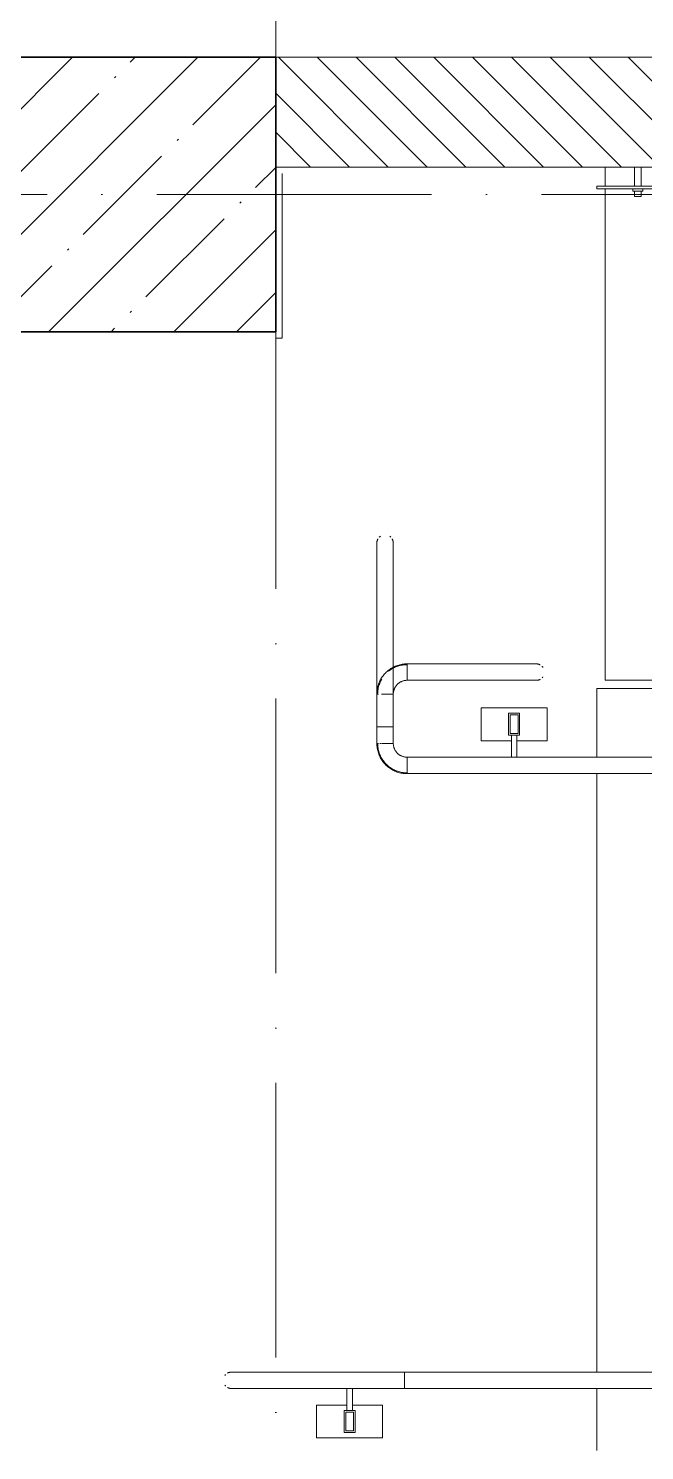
# Model space of a CAD drawing. Header units: millimetres. Extents: x -213536 to 1564669, y -45299 to 942238.
# Drawn here: x -194267 to -193146, y 121695 to 124285 of the extents above; entities that cross this region are included whole.
import ezdxf

# ---------------------------------------------------------------- set-up
doc = ezdxf.new("R2010")
doc.units = ezdxf.units.MM
doc.linetypes.add('50_200_ШТРИХ_1Т_ш5_п1_п1_', pattern=[700, 500, -100, 0, -100])
for name, color, linetype, lineweight in [('0-1', 7, 'Continuous', 5), ('0-2', 7, 'Continuous', 9), ('Контуры', 7, 'Continuous', 9), ('Линии подступенков', 7, 'Continuous', 9), ('Несущие колонны', 7, 'Continuous', 9), ('Несущие колонны-1', 7, 'Continuous', 35), ('Ограждение', 7, 'Continuous', 9), ('Оси-2', 7, '50_200_ШТРИХ_1Т_ш5_п1_п1_', 9), ('Стены', 7, 'Continuous', 9), ('Стены-1', 7, 'Continuous', 13), ('Штриховка разреза-1', 7, 'Continuous', 9)]:
    doc.layers.add(name, color=color, linetype=linetype, lineweight=lineweight)
doc.layers.get('0-2').off()

# ---------------------------------------------------------------- blocks, each defined once
blk = doc.blocks.new('BSC_Колонна _Прямоугольная - 500х700-V145-АИ2_02_План отделки стен 2-го этажа _Часть 2_')
at = {"layer": 'Несущие колонны'}
h = blk.add_hatch(dxfattribs=at)
h.set_pattern_fill('FP_145', color=256, style=0, pattern_type=2)
h.set_pattern_definition([(315, (-16000, 16450), (114.0493, 114.0493), []), (315, (-16000, 16335.95), (114.0493, 114.0493), [201.612, -40.322, 3.353, -36.97])])
h.paths.add_polyline_path([(-250, 350), (-250, -350), (250, -350), (250, 350), (201.6, 350)], flags=0)
at = {"layer": 'Несущие колонны-1'}
for p, q in [((250, 350), (-250, 350)), ((-250, 350), (-250, -350)), ((250, -350), (250, 350)), ((-250, -350), (250, -350))]:
    blk.add_line(p, q, dxfattribs=at)
blk = doc.blocks.new('О_Полоса_Трапеция прямоугольная_Прокат_ГОСТ 1032 - Крепежная пластина-34861005-АИ2_02_План отделки стен 2-го этажа _Часть 2_')
at = {"layer": 'Ограждение'}
for p, q in [((0, 30), (0, -30)), ((0, 30), (120, 30)), ((120, -30), (120, 30)), ((0, -30), (55.2, -30)), ((64.7, -30), (120, -30))]:
    blk.add_line(p, q, dxfattribs=at)
blk = doc.blocks.new('О_Балясина_Труба_ГОСТ 86452 - О_Балясина_Трубa_ГОСТ 8645-68-35174070-АИ2_02_План отделки стен 2-го этажа _Часть 2_')
at = {"layer": 'Ограждение'}
for p, q in [((40, 10), (0, 10)), ((0, 10), (0, -10)), ((3, 7), (37, 7)), ((3, -7), (3, 7)), ((37, 7), (37, -7)), ((40, -10), (40, 10)), ((0, -10), (40, -10)), ((37, -7), (3, -7))]:
    blk.add_line(p, q, dxfattribs=at)
blk = doc.blocks.new('О_Кронштейн_Форма Г_Круг_ГОСТ 25903 - О_Кронштейн_Форма Г_Круг_ГОСТ 2590-2006 2-35155320-АИ2_02_План отделки стен 2-го этажа _Часть 2_')
at = {"layer": 'Ограждение'}
for p, q in [((17829.1, 15015), (17829.1, 14985)), ((17839.1, 14985), (17839.1, 15015))]:
    blk.add_line(p, q, dxfattribs=at)
at = {"layer": 'Ограждение', "flags": 128}
for points in [[(17829.1, 14975), (17829.1, 14975.9), (17829.1, 14976.9), (17829.1, 14977.8), (17829.1, 14978.8), (17829.1, 14979.8), (17829.1, 14980.8), (17829.1, 14981.7), (17829.1, 14982.7), (17829.1, 14983.7), (17829.1, 14984.7), (17829.1, 14985)], [(17839.1, 14985), (17839.1, 14984), (17839.1, 14983), (17839.1, 14982), (17839.1, 14981), (17839.1, 14980), (17839.1, 14979.1), (17839.1, 14978.1), (17839.1, 14977.1), (17839.1, 14976.2), (17839.1, 14975.3)]]:
    blk.add_lwpolyline(points, dxfattribs=at)
blk = doc.blocks.new('О_Полоса_Трапеция прямоугольная_Прокат_ГОСТ 1032 - Крепежная пластина-34869228-АИ2_02_План отделки стен 2-го этажа _Часть 2_')
at = {"layer": 'Ограждение'}
for p, q in [((0, 2.5), (0, -2.5)), ((150, 2.5), (0, 2.5)), ((150, -2.5), (150, 2.5)), ((150, -2.5), (0, -2.5))]:
    blk.add_line(p, q, dxfattribs=at)
blk = doc.blocks.new('О_Анкер клиновой4 - Анкер клиновой МКТ В 12-10-25_105-30539848-АИ2_02_План отделки стен 2-го этажа _Часть 2_')
at = {"layer": 'Ограждение'}
for p, q in [((17453.3, 16050), (17453.3, 16015)), ((17465.3, 16015), (17465.3, 16050)), ((17450.3, 16010), (17450.3, 16006)), ((17468.3, 16006), (17468.3, 16010)), ((17450.3, 16006), (17451.5, 16006)), ((17468.3, 16006), (17450.3, 16006)), ((17453.3, 16006), (17453.3, 15996)), ((17465.3, 15996), (17453.3, 15996)), ((17465.3, 15996), (17465.3, 16006)), ((17467.1, 16006), (17468.3, 16006))]:
    blk.add_line(p, q, dxfattribs=at)
blk = doc.blocks.new('О_Элемент поручня_с загибами_Труба_ГОСТ 87321 - О_Элемент поручня_с загибами_Труба_ГОСТ 8732-78 2-35172045-АИ2_02_План отделки стен 2-го этажа _Часть 2_')
at = {"layer": 'Ограждение'}
for p, q in [((45, 30), (-1245, 30)), ((-1245, 30), (-1245, 0)), ((45, 0), (45, 30)), ((-1245, 0), (45, 0))]:
    blk.add_line(p, q, dxfattribs=at)
blk = doc.blocks.new('О_Элемент поручня_Площадочный_Двухуровневый_ГОСТ 87322 - О_Элемент поручня_Площадочный_Двухуровневый_ГОСТ 8732-78-35166530-АИ2_02_План отделки стен 2-го этажа _Часть 2_')
at = {"layer": 'Ограждение'}
for p, q in [((280, 40), (0, 40)), ((0, 25), (0, 40)), ((0, 10), (0, 25)), ((0, 10), (280, 10))]:
    blk.add_line(p, q, dxfattribs=at)
at = {"layer": 'Ограждение', "flags": 128}
for points in [[(280, 40), (282.2, 40), (284.4, 40), (286.6, 40), (288.8, 40), (290.9, 40), (293.1, 40), (295.2, 40), (297.3, 40), (299.4, 40), (301.4, 40), (303.4, 40), (305.4, 40), (307.3, 40), (309.2, 40), (311.1, 40), (312.8, 40), (314.6, 40), (316.3, 40), (317.9, 40), (319.5, 40), (321, 40), (322.4, 40), (323.8, 40), (325.1, 40), (326.3, 40), (327.4, 40), (328.5, 40), (329.5, 40), (330.4, 40), (331.3, 40), (332, 40), (332.7, 40), (333.3, 40), (333.8, 40), (334.2, 40), (334.5, 40), (334.8, 40), (334.9, 40), (335, 40), (335, 40)], [(335, 40), (335, 40), (334.8, 40), (334.6, 40), (334.3, 40), (333.9, 40), (333.4, 40), (332.9, 40), (332.2, 40), (331.5, 40), (330.7, 40), (329.8, 40), (328.8, 40), (327.7, 40), (326.6, 40), (325.4, 40), (324.1, 40), (322.8, 40), (321.3, 40), (319.9, 40), (318.3, 40), (316.7, 40), (315, 40), (313.3, 40), (311.5, 40), (309.7, 40), (307.8, 40), (305.9, 40), (304, 40), (302, 40), (299.9, 40), (297.9, 40), (295.8, 40), (293.6, 40), (291.5, 40), (289.3, 40), (287.2, 40), (285, 40), (282.8, 40), (280.6, 40), (280, 40)], [(335, 40), (335.6, 40), (336.2, 40), (336.8, 39.9), (337.4, 39.8), (338, 39.7), (338.6, 39.6), (339.1, 39.4), (339.7, 39.2), (340.3, 39), (340.8, 38.8), (341.4, 38.6), (341.9, 38.3), (342.5, 38)], [(345.8, 35.5), (346.2, 35), (346.6, 34.6), (346.9, 34.1), (347.3, 33.6)], [(280, 10), (282.2, 10), (284.4, 10), (286.6, 10), (288.8, 10), (290.9, 10), (293.1, 10), (295.2, 10), (297.3, 10), (299.4, 10), (301.4, 10), (303.4, 10), (305.4, 10), (307.3, 10), (309.2, 10), (311.1, 10), (312.8, 10), (314.6, 10), (316.3, 10), (317.9, 10), (319.5, 10), (321, 10), (322.4, 10), (323.8, 10), (325.1, 10), (326.3, 10), (327.4, 10), (328.5, 10), (329.5, 10), (330.4, 10), (331.3, 10), (332, 10), (332.7, 10), (333.3, 10), (333.8, 10), (334.2, 10), (334.5, 10), (334.8, 10), (334.9, 10), (335, 10), (335, 10)], [(335, 10), (335, 10), (334.8, 10), (334.6, 10), (334.3, 10), (333.9, 10), (333.4, 10), (332.9, 10), (332.2, 10), (331.5, 10), (330.7, 10), (329.8, 10), (328.8, 10), (327.7, 10), (326.6, 10), (325.4, 10), (324.1, 10), (322.8, 10), (321.3, 10), (319.9, 10), (318.3, 10), (316.7, 10), (315, 10), (313.3, 10), (311.5, 10), (309.7, 10), (307.8, 10), (305.9, 10), (304, 10), (302, 10), (299.9, 10), (297.9, 10), (295.8, 10), (293.6, 10), (291.5, 10), (289.3, 10), (287.2, 10), (285, 10), (282.8, 10), (280.6, 10)], [(342.6, 12.1), (342.1, 11.8), (341.5, 11.5), (341, 11.2), (340.4, 11), (339.9, 10.8), (339.3, 10.6), (338.7, 10.5), (338.1, 10.3), (337.5, 10.2), (337, 10.1), (336.4, 10.1), (335.8, 10), (335.2, 10), (335, 10)], [(347.4, 16.5), (347, 16), (346.7, 15.6), (346.3, 15.1), (345.9, 14.7)]]:
    blk.add_lwpolyline(points, dxfattribs=at)
blk = doc.blocks.new('О_Элемент поручня_Маршевый_Труба_ГОСТ 87323 - О_Элемент поручня_Труба_ГОСТ 8732-78-35149582-АИ2_02_План отделки стен 2-го этажа _Часть 2_')
at = {"layer": 'Ограждение'}
for p, q in [((0, 30), (-30, 30)), ((-30, 30), (-30, 29.5)), ((0, 30), (0, 15)), ((-30, 24.4), (-30, 22.5)), ((-30, 15), (-30, 11.1)), ((-30, 11.1), (-30, 7.5)), ((-30, 7.5), (-30, 4.4)), ((-30, 4.4), (-30, 2)), ((-30, 2), (-30, 0)), ((0, 15), (0, 0)), ((-30, 0), (0, 0))]:
    blk.add_line(p, q, dxfattribs=at)
blk = doc.blocks.new('О_Элемент поручня_Загиб_Труба_ГОСТ 8732-78 - О_Элемент поручня_Загиб_Труба_ГОСТ 8732-78-V269-АИ2_02_План отделки стен 2-го этажа _Часть 2_')
at = {"layer": 'Ограждение'}
for p, q in [((16984.1, 15000), (16985.6, 15000)), ((16986.1, 15000), (16987.4, 15000)), ((16992.6, 15000), (16995.2, 15000)), ((16995.8, 15000), (16999.1, 15000)), ((16999.1, 15000), (17003, 15000)), ((17003, 15000), (17006.6, 15000)), ((17006.6, 15000), (17009.7, 15000)), ((17009.7, 15000), (17012.1, 15000)), ((17012.1, 15000), (17013.6, 15000)), ((17013.6, 15000), (17014.1, 15000))]:
    blk.add_line(p, q, dxfattribs=at)
at = {"layer": 'Ограждение', "flags": 128}
for points in [[(16984.1, 15000), (16984.2, 14997.8), (16984.3, 14995.6), (16984.5, 14993.4), (16984.8, 14991.2), (16985.2, 14989.1), (16985.7, 14986.9), (16986.3, 14984.8), (16986.9, 14982.7), (16987.6, 14980.6), (16988.5, 14978.6), (16989.4, 14976.6), (16990.3, 14974.6), (16991.4, 14972.7), (16992.5, 14970.8), (16993.7, 14968.9), (16995, 14967.2), (16996.3, 14965.4), (16997.8, 14963.7), (16999.2, 14962.1), (17000.8, 14960.5), (17002.4, 14959), (17004.1, 14957.6), (17005.8, 14956.2), (17007.6, 14954.9), (17009.4, 14953.7), (17011.3, 14952.6), (17013.2, 14951.5), (17015.2, 14950.5), (17017.1, 14949.6), (17019.2, 14948.7), (17021.2, 14948), (17023.3, 14947.3), (17025.5, 14946.7), (17027.6, 14946.2), (17029.8, 14945.8), (17031.9, 14945.5), (17034.1, 14945.2), (17036.3, 14945.1), (17038.5, 14945), (17039.1, 14945)], [(16985.6, 15000), (16985.7, 14997.9), (16985.8, 14995.7), (16986, 14993.6), (16986.3, 14991.5), (16986.7, 14989.4), (16987.1, 14987.3), (16987.7, 14985.2), (16988.3, 14983.2), (16989, 14981.2), (16989.8, 14979.2), (16990.7, 14977.2), (16991.7, 14975.3), (16992.7, 14973.4), (16993.8, 14971.6), (16995, 14969.8), (16996.2, 14968.1), (16997.5, 14966.4), (16998.9, 14964.7), (17000.3, 14963.1), (17001.8, 14961.6), (17003.4, 14960.2), (17005, 14958.8), (17006.7, 14957.4), (17008.4, 14956.2), (17010.2, 14955), (17012, 14953.9), (17013.9, 14952.8), (17015.8, 14951.8), (17017.7, 14951), (17019.7, 14950.1), (17021.7, 14949.4), (17023.8, 14948.7), (17025.8, 14948.2), (17027.9, 14947.7), (17030, 14947.3), (17032.1, 14947), (17034.3, 14946.7), (17036.4, 14946.6), (17038.5, 14946.5), (17039.1, 14946.5)], [(17039.1, 14975), (17038.1, 14975), (17037.1, 14975.1), (17036.1, 14975.2), (17035.1, 14975.3), (17034.1, 14975.5), (17033.2, 14975.7), (17032.2, 14976), (17031.2, 14976.3), (17030.3, 14976.6), (17029.4, 14977), (17028.5, 14977.4), (17027.6, 14977.8), (17026.7, 14978.3), (17025.8, 14978.8), (17025, 14979.4), (17024.2, 14979.9), (17023.4, 14980.6), (17022.6, 14981.2), (17021.9, 14981.9), (17021.2, 14982.6), (17020.5, 14983.3), (17019.8, 14984.1), (17019.2, 14984.9), (17018.6, 14985.7), (17018.1, 14986.5), (17017.6, 14987.3), (17017.1, 14988.2), (17016.6, 14989.1), (17016.2, 14990), (17015.8, 14990.9), (17015.5, 14991.9), (17015.2, 14992.8), (17014.9, 14993.8), (17014.7, 14994.8), (17014.5, 14995.8), (17014.3, 14996.7), (17014.2, 14997.7), (17014.1, 14998.7), (17014.1, 14999.7), (17014.1, 15000)]]:
    blk.add_lwpolyline(points, dxfattribs=at)
blk = doc.blocks.new('О_Элемент поручня_с загибами_Труба_ГОСТ 8732-78 - О_Элемент поручня_с загибами_Труба_ГОСТ 8732-78-35154241-АИ2_02_План отделки стен 2-го этажа _Часть 2_')
at = {"layer": 'Ограждение'}
for p, q in [((-1250, -30), (-1250, 0)), ((-1250, 0), (50, 0)), ((50, 0), (50, -30)), ((50, -30), (-1250, -30))]:
    blk.add_line(p, q, dxfattribs=at)
blk = doc.blocks.new('О_Кронштейн_Форма Г_Круг_ГОСТ 2590-2006 - О_Кронштейн_Форма Г_Круг_ГОСТ 2590-2006-35153760-АИ2_02_План отделки стен 2-го этажа _Часть 2_')
at = {"layer": 'Ограждение'}
for p, q in [((17529.6, 13815), (17529.6, 13785)), ((17539.6, 13785), (17539.6, 13815))]:
    blk.add_line(p, q, dxfattribs=at)
at = {"layer": 'Ограждение', "flags": 128}
for points in [[(17529.6, 13815), (17529.6, 13816), (17529.6, 13817), (17529.6, 13818), (17529.6, 13819), (17529.6, 13820), (17529.6, 13820.9), (17529.6, 13821.9), (17529.6, 13822.9), (17529.6, 13823.8), (17529.6, 13824.7)], [(17539.6, 13825), (17539.6, 13824.1), (17539.6, 13823.1), (17539.6, 13822.2), (17539.6, 13821.2), (17539.6, 13820.2), (17539.6, 13819.2), (17539.6, 13818.3), (17539.6, 13817.3), (17539.6, 13816.3), (17539.6, 13815.3), (17539.6, 13815)]]:
    blk.add_lwpolyline(points, dxfattribs=at)
blk = doc.blocks.new('О_Элемент поручня_Площадочный_Двухуровневый_ГОСТ 8732-78 - О_Элемент поручня_Площадочный_Двухуровневый_ГОСТ 8732-78-35145408-АИ2_02_План отделки стен 2-го этажа _Часть 2_')
at = {"layer": 'Ограждение'}
for p, q in [((260, -10), (0, -10)), ((0, -40), (260, -40))]:
    blk.add_line(p, q, dxfattribs=at)
at = {"layer": 'Ограждение', "flags": 128}
for points in [[(260, -10), (262.2, -10), (264.4, -10), (266.6, -10), (268.8, -10), (270.9, -10), (273.1, -10), (275.2, -10), (277.3, -10), (279.4, -10), (281.4, -10), (283.4, -10), (285.4, -10), (287.3, -10), (289.2, -10), (291.1, -10), (292.8, -10), (294.6, -10), (296.3, -10), (297.9, -10), (299.5, -10), (301, -10), (302.4, -10), (303.8, -10), (305.1, -10), (306.3, -10), (307.4, -10), (308.5, -10), (309.5, -10), (310.4, -10), (311.3, -10), (312, -10), (312.7, -10), (313.3, -10), (313.8, -10), (314.2, -10), (314.5, -10), (314.8, -10), (314.9, -10), (315, -10), (315, -10)], [(315, -10), (315, -10), (314.8, -10), (314.6, -10), (314.3, -10), (313.9, -10), (313.4, -10), (312.9, -10), (312.2, -10), (311.5, -10), (310.7, -10), (309.8, -10), (308.8, -10), (307.7, -10), (306.6, -10), (305.4, -10), (304.1, -10), (302.8, -10), (301.3, -10), (299.9, -10), (298.3, -10), (296.7, -10), (295, -10), (293.3, -10), (291.5, -10), (289.7, -10), (287.8, -10), (285.9, -10), (284, -10), (282, -10), (279.9, -10), (277.9, -10), (275.8, -10), (273.6, -10), (271.5, -10), (269.3, -10), (267.2, -10), (265, -10), (262.8, -10), (260.6, -10), (260, -10)], [(315, -10), (315.6, -10), (316.2, -10), (316.8, -10.1), (317.4, -10.2), (318, -10.3), (318.6, -10.4), (319.1, -10.6), (319.7, -10.8), (320.3, -11), (320.8, -11.2), (321.4, -11.4), (321.9, -11.7), (322.5, -12)], [(325.8, -14.5), (326.2, -15), (326.6, -15.4), (326.9, -15.9), (327.3, -16.4)], [(260, -40), (262.2, -40), (264.4, -40), (266.6, -40), (268.8, -40), (270.9, -40), (273.1, -40), (275.2, -40), (277.3, -40), (279.4, -40), (281.4, -40), (283.4, -40), (285.4, -40), (287.3, -40), (289.2, -40), (291.1, -40), (292.8, -40), (294.6, -40), (296.3, -40), (297.9, -40), (299.5, -40), (301, -40), (302.4, -40), (303.8, -40), (305.1, -40), (306.3, -40), (307.4, -40), (308.5, -40), (309.5, -40), (310.4, -40), (311.3, -40), (312, -40), (312.7, -40), (313.3, -40), (313.8, -40), (314.2, -40), (314.5, -40), (314.8, -40), (314.9, -40), (315, -40), (315, -40)], [(315, -40), (315, -40), (314.8, -40), (314.6, -40), (314.3, -40), (313.9, -40), (313.4, -40), (312.9, -40), (312.2, -40), (311.5, -40), (310.7, -40), (309.8, -40), (308.8, -40), (307.7, -40), (306.6, -40), (305.4, -40), (304.1, -40), (302.8, -40), (301.3, -40), (299.9, -40), (298.3, -40), (296.7, -40), (295, -40), (293.3, -40), (291.5, -40), (289.7, -40), (287.8, -40), (285.9, -40), (284, -40), (282, -40), (279.9, -40), (277.9, -40), (275.8, -40), (273.6, -40), (271.5, -40), (269.3, -40), (267.2, -40), (265, -40), (262.8, -40), (260.6, -40)], [(322.6, -37.9), (322.1, -38.2), (321.5, -38.5), (321, -38.8), (320.4, -39), (319.9, -39.2), (319.3, -39.4), (318.7, -39.5), (318.1, -39.7), (317.5, -39.8), (317, -39.9), (316.4, -39.9), (315.8, -40), (315.2, -40), (315, -40)], [(327.4, -33.5), (327, -34), (326.7, -34.4), (326.3, -34.9), (325.9, -35.3)]]:
    blk.add_lwpolyline(points, dxfattribs=at)
blk = doc.blocks.new('О_Балясина_Труба_ГОСТ 8645-68 - О_Балясина_Труба_ГОСТ 8645-68-35145438-АИ2_02_План отделки стен 2-го этажа _Часть 2_')
at = {"layer": 'Ограждение'}
for p, q in [((40, 10), (0, 10)), ((0, 10), (0, -10)), ((3, -7), (3, 7)), ((3, 7), (37, 7)), ((37, 7), (37, -7)), ((40, -10), (40, 10)), ((0, -10), (40, -10)), ((37, -7), (3, -7))]:
    blk.add_line(p, q, dxfattribs=at)
blk = doc.blocks.new('О_Полоса_Трапеция прямоугольная_Прокат_ГОСТ 103-2006 - Крепежная пластина-35145406-АИ2_02_План отделки стен 2-го этажа _Часть 2_')
at = {"layer": 'Ограждение'}
for p, q in [((0, 30), (0, -30)), ((55.2, 30), (0, 30)), ((120, 30), (64.7, 30)), ((120, -30), (120, 30)), ((120, -30), (0, -30))]:
    blk.add_line(p, q, dxfattribs=at)
blk = doc.blocks.new('О_Элемент поручня_Площадочный_Двухуровневый_ГОСТ 87322 - О_Элемент поручня_Площадочный_Двухуровневый_ГОСТ 8732-78-35165462-АИ2_02_План отделки стен 2-го этажа _Часть 2_')
at = {"layer": 'Ограждение'}
for p, q in [((180, -10), (0, -10)), ((0, -25), (0, -10)), ((0, -40), (0, -25)), ((0, -40), (180, -40))]:
    blk.add_line(p, q, dxfattribs=at)
at = {"layer": 'Ограждение', "flags": 128}
for points in [[(180, -10), (182.2, -10), (184.4, -10), (186.6, -10), (188.8, -10), (190.9, -10), (193.1, -10), (195.2, -10), (197.3, -10), (199.4, -10), (201.4, -10), (203.4, -10), (205.4, -10), (207.3, -10), (209.2, -10), (211.1, -10), (212.8, -10), (214.6, -10), (216.3, -10), (217.9, -10), (219.5, -10), (221, -10), (222.4, -10), (223.8, -10), (225.1, -10), (226.3, -10), (227.4, -10), (228.5, -10), (229.5, -10), (230.4, -10), (231.3, -10), (232, -10), (232.7, -10), (233.3, -10), (233.8, -10), (234.2, -10), (234.5, -10), (234.8, -10), (234.9, -10), (235, -10), (235, -10)], [(235, -10), (235, -10), (234.8, -10), (234.6, -10), (234.3, -10), (233.9, -10), (233.4, -10), (232.9, -10), (232.2, -10), (231.5, -10), (230.7, -10), (229.8, -10), (228.8, -10), (227.7, -10), (226.6, -10), (225.4, -10), (224.1, -10), (222.8, -10), (221.3, -10), (219.9, -10), (218.3, -10), (216.7, -10), (215, -10), (213.3, -10), (211.5, -10), (209.7, -10), (207.8, -10), (205.9, -10), (204, -10), (202, -10), (199.9, -10), (197.9, -10), (195.8, -10), (193.6, -10), (191.5, -10), (189.3, -10), (187.2, -10), (185, -10), (182.8, -10), (180.6, -10), (180, -10)], [(235, -10), (235.6, -10), (236.2, -10), (236.8, -10.1), (237.4, -10.2), (238, -10.3), (238.6, -10.4), (239.1, -10.6), (239.7, -10.8), (240.3, -11), (240.8, -11.2), (241.4, -11.4), (241.9, -11.7), (242.5, -12)], [(245.8, -14.5), (246.2, -15), (246.6, -15.4), (246.9, -15.9), (247.3, -16.4)], [(180, -40), (182.2, -40), (184.4, -40), (186.6, -40), (188.8, -40), (190.9, -40), (193.1, -40), (195.2, -40), (197.3, -40), (199.4, -40), (201.4, -40), (203.4, -40), (205.4, -40), (207.3, -40), (209.2, -40), (211.1, -40), (212.8, -40), (214.6, -40), (216.3, -40), (217.9, -40), (219.5, -40), (221, -40), (222.4, -40), (223.8, -40), (225.1, -40), (226.3, -40), (227.4, -40), (228.5, -40), (229.5, -40), (230.4, -40), (231.3, -40), (232, -40), (232.7, -40), (233.3, -40), (233.8, -40), (234.2, -40), (234.5, -40), (234.8, -40), (234.9, -40), (235, -40), (235, -40)], [(219.9, -40), (218.3, -40), (216.7, -40), (215, -40), (213.3, -40), (211.5, -40), (209.7, -40), (207.8, -40), (205.9, -40), (204, -40), (202, -40), (199.9, -40), (197.9, -40), (195.8, -40), (193.6, -40), (191.5, -40), (189.3, -40), (187.2, -40), (185, -40), (182.8, -40), (180.6, -40)], [(235, -40), (235, -40), (234.8, -40), (234.6, -40), (234.3, -40), (233.9, -40), (233.4, -40), (232.9, -40), (232.2, -40), (231.5, -40), (230.7, -40), (229.8, -40), (228.8, -40), (227.7, -40), (226.6, -40), (225.4, -40), (224.1, -40), (222.8, -40), (221.3, -40)], [(242.6, -37.9), (242.1, -38.2), (241.5, -38.5), (241, -38.8), (240.4, -39), (239.9, -39.2), (239.3, -39.4), (238.7, -39.5), (238.1, -39.7), (237.5, -39.8), (237, -39.9), (236.4, -39.9), (235.8, -40), (235.2, -40), (235, -40)], [(247.4, -33.5), (247, -34), (246.7, -34.4), (246.3, -34.9), (245.9, -35.3)]]:
    blk.add_lwpolyline(points, dxfattribs=at)
blk = doc.blocks.new('О_Элемент поручня_Загиб_Труба_ГОСТ 87322 - О_Элемент поручня_Загиб_Труба_ГОСТ 8732-78-33768792-АИ2_02_План отделки стен 2-го этажа _Часть 2_')
at = {"layer": 'Ограждение'}
for p, q in [((17039.1, 15145), (17039.1, 15115)), ((16985.6, 15090), (16984.1, 15090)), ((16987.4, 15090), (16986.1, 15090)), ((16995.2, 15090), (16992.6, 15090)), ((16999.1, 15090), (16995.8, 15090)), ((17003, 15090), (16999.1, 15090)), ((17006.6, 15090), (17003, 15090)), ((17009.7, 15090), (17006.6, 15090)), ((17012.1, 15090), (17009.7, 15090)), ((17014.1, 15090), (17012.1, 15090))]:
    blk.add_line(p, q, dxfattribs=at)
at = {"layer": 'Ограждение', "flags": 128}
for points in [[(17039.1, 15145), (17036.9, 15145), (17034.7, 15144.8), (17032.5, 15144.6), (17030.4, 15144.3), (17028.2, 15143.9), (17026.1, 15143.4), (17023.9, 15142.9), (17021.8, 15142.2), (17019.8, 15141.5), (17017.7, 15140.7), (17015.7, 15139.8), (17013.7, 15138.8), (17011.8, 15137.7), (17009.9, 15136.6), (17008.1, 15135.4), (17006.3, 15134.1), (17004.5, 15132.8), (17002.9, 15131.3), (17001.2, 15129.9), (16999.7, 15128.3), (16998.2, 15126.7), (16996.7, 15125), (16995.4, 15123.3), (16994.1, 15121.5), (16992.8, 15119.7), (16991.7, 15117.8), (16990.6, 15115.9), (16989.6, 15114), (16988.7, 15112), (16987.9, 15109.9), (16987.1, 15107.9), (16986.4, 15105.8), (16985.8, 15103.6), (16985.3, 15101.5), (16984.9, 15099.3), (16984.6, 15097.2), (16984.4, 15095), (16984.2, 15092.8), (16984.1, 15090.6), (16984.1, 15090)], [(17039.1, 15143.5), (17037, 15143.5), (17034.9, 15143.3), (17032.7, 15143.1), (17030.6, 15142.8), (17028.5, 15142.4), (17026.4, 15142), (17024.3, 15141.4), (17022.3, 15140.8), (17020.3, 15140.1), (17018.3, 15139.3), (17016.3, 15138.4), (17014.4, 15137.5), (17012.5, 15136.4), (17010.7, 15135.3), (17008.9, 15134.2), (17007.2, 15132.9), (17005.5, 15131.6)], [(16993, 15117.1), (16991.9, 15115.2), (16991, 15113.3), (16990.1, 15111.4), (16989.3, 15109.4), (16988.5, 15107.4), (16987.9, 15105.3), (16987.3, 15103.3), (16986.8, 15101.2), (16986.4, 15099.1), (16986.1, 15097), (16985.8, 15094.9), (16985.7, 15092.7), (16985.6, 15090.6), (16985.6, 15090)], [(17014.1, 15090), (17014.1, 15091), (17014.2, 15092), (17014.3, 15093), (17014.4, 15094), (17014.6, 15095), (17014.8, 15095.9), (17015.1, 15096.9), (17015.4, 15097.9), (17015.7, 15098.8), (17016.1, 15099.7), (17016.5, 15100.6), (17017, 15101.5), (17017.4, 15102.4), (17017.9, 15103.3), (17018.5, 15104.1), (17019.1, 15104.9), (17019.7, 15105.7), (17020.3, 15106.5), (17021, 15107.2), (17021.7, 15107.9), (17022.4, 15108.6), (17023.2, 15109.3), (17024, 15109.9), (17024.8, 15110.5), (17025.6, 15111), (17026.5, 15111.6), (17027.3, 15112), (17028.2, 15112.5), (17029.1, 15112.9), (17030.1, 15113.3), (17031, 15113.6), (17032, 15114), (17032.9, 15114.2), (17033.9, 15114.4), (17034.9, 15114.6), (17035.9, 15114.8), (17036.9, 15114.9), (17037.9, 15115), (17038.9, 15115), (17039.1, 15115)]]:
    blk.add_lwpolyline(points, dxfattribs=at)
blk = doc.blocks.new('0125-Р-ОО-Ш2-АР-о_23_10_2024_rvt-1-АИ2_02_План отделки стен 2-го этажа _Часть 2_')
at = {"layer": 'Штриховка разреза-1'}
h = blk.add_hatch(dxfattribs=at)
h.set_pattern_fill('FP_2', color=256, style=0, pattern_type=2)
h.set_pattern_definition([(135, (0, 0), (-35.35534, -35.35534), [])])
h.paths.add_polyline_path([(22000, 16050), (22000, 16119), (22006, 16119), (22006, 16050), (22700, 16050), (22700, 16250), (22006, 16250), (22006, 16181), (22000, 16181), (22000, 16250), (19000, 16250), (19000, 16181), (18994, 16181), (18994, 16250), (16800, 16250), (16800, 16050), (18994, 16050), (18994, 16119), (19000, 16119), (19000, 16050), (20187, 16050)], flags=0)
at = {"layer": 'Контуры'}
for p, q in [((17384.6, 15100), (17384.6, 14975)), ((17384.6, 15100), (17684.6, 15100)), ((17384.6, 14945), (17384.6, 13855)), ((17384.6, 13825), (17384.6, 13712))]:
    blk.add_line(p, q, dxfattribs=at)
at = {"layer": 'Линии подступенков'}
for p, q in [((17384.6, 15100), (17384.6, 14975)), ((17384.6, 14945), (17384.6, 13855)), ((17384.6, 13825), (17384.6, 13712))]:
    blk.add_line(p, q, dxfattribs=at)
at = {"layer": 'Стены'}
for p, q in [((17399.6, 16015), (17399.6, 16050)), ((17399.6, 15115), (17399.6, 16010)), ((17599.6, 15115), (17399.6, 15115))]:
    blk.add_line(p, q, dxfattribs=at)
at = {"layer": 'Стены-1'}
for p, q in [((18925, 16250), (16800, 16250)), ((16800, 16050), (18925, 16050))]:
    blk.add_line(p, q, dxfattribs=at)
at = {"layer": '0-2'}
for name, p, rotation in [('BSC_Колонна _Прямоугольная - 500х700-V145-АИ2_02_План отделки стен 2-го этажа _Часть 2_', (16450, 16000), 89.9999999999999), ('О_Элемент поручня_Площадочный_Двухуровневый_ГОСТ 87322 - О_Элемент поручня_Площадочный_Двухуровневый_ГОСТ 8732-78-35166530-АИ2_02_План отделки стен 2-го этажа _Часть 2_', (17024.1, 15030), 89.99999999999955), ('О_Балясина_Труба_ГОСТ 86452 - О_Балясина_Трубa_ГОСТ 8645-68-35174070-АИ2_02_План отделки стен 2-го этажа _Часть 2_', (17234.1, 15015), 89.99999999999953), ('О_Элемент поручня_Маршевый_Труба_ГОСТ 87323 - О_Элемент поручня_Труба_ГОСТ 8732-78-35149582-АИ2_02_План отделки стен 2-го этажа _Часть 2_', (17014.1, 15030), 89.99999999999955), ('О_Элемент поручня_с загибами_Труба_ГОСТ 87321 - О_Элемент поручня_с загибами_Труба_ГОСТ 8732-78 2-35172045-АИ2_02_План отделки стен 2-го этажа _Часть 2_', (17084.1, 14975), 180), ('О_Элемент поручня_Площадочный_Двухуровневый_ГОСТ 8732-78 - О_Элемент поручня_Площадочный_Двухуровневый_ГОСТ 8732-78-35145408-АИ2_02_План отделки стен 2-го этажа _Часть 2_', (17034.6, 13815), 180), ('О_Элемент поручня_с загибами_Труба_ГОСТ 8732-78 - О_Элемент поручня_с загибами_Труба_ГОСТ 8732-78-35154241-АИ2_02_План отделки стен 2-го этажа _Часть 2_', (17084.6, 13825), 180), ('О_Балясина_Труба_ГОСТ 8645-68 - О_Балясина_Труба_ГОСТ 8645-68-35145438-АИ2_02_План отделки стен 2-го этажа _Часть 2_', (16934.6, 13785), 269.9999999999998)]:
    blk.add_blockref(name, p, dxfattribs=dict(at, rotation=rotation))
for name, p in [('О_Анкер клиновой4 - Анкер клиновой МКТ В 12-10-25_105-30539848-АИ2_02_План отделки стен 2-го этажа _Часть 2_', (0, 0)), ('О_Элемент поручня_Загиб_Труба_ГОСТ 87322 - О_Элемент поручня_Загиб_Труба_ГОСТ 8732-78-33768792-АИ2_02_План отделки стен 2-го этажа _Часть 2_', (0, 0)), ('О_Элемент поручня_Площадочный_Двухуровневый_ГОСТ 87322 - О_Элемент поручня_Площадочный_Двухуровневый_ГОСТ 8732-78-35165462-АИ2_02_План отделки стен 2-го этажа _Часть 2_', (17039.1, 15155)), ('О_Элемент поручня_Загиб_Труба_ГОСТ 8732-78 - О_Элемент поручня_Загиб_Труба_ГОСТ 8732-78-V269-АИ2_02_План отделки стен 2-го этажа _Часть 2_', (0, 0)), ('О_Кронштейн_Форма Г_Круг_ГОСТ 25903 - О_Кронштейн_Форма Г_Круг_ГОСТ 2590-2006 2-35155320-АИ2_02_План отделки стен 2-го этажа _Часть 2_', (-600, 0)), ('О_Кронштейн_Форма Г_Круг_ГОСТ 2590-2006 - О_Кронштейн_Форма Г_Круг_ГОСТ 2590-2006-35153760-АИ2_02_План отделки стен 2-го этажа _Часть 2_', (-600, 0))]:
    blk.add_blockref(name, p, dxfattribs=at)
at = {"layer": '0-2', "extrusion": (0, 0, -1)}
for name, p in [('О_Полоса_Трапеция прямоугольная_Прокат_ГОСТ 1032 - Крепежная пластина-34869228-АИ2_02_План отделки стен 2-го этажа _Часть 2_', (-17534.3, 16012.5)), ('О_Полоса_Трапеция прямоугольная_Прокат_ГОСТ 1032 - Крепежная пластина-34861005-АИ2_02_План отделки стен 2-го этажа _Часть 2_', (-17294.1, 15035)), ('О_Полоса_Трапеция прямоугольная_Прокат_ГОСТ 103-2006 - Крепежная пластина-35145406-АИ2_02_План отделки стен 2-го этажа _Часть 2_', (-16994.6, 13765))]:
    blk.add_blockref(name, p, dxfattribs=at)
blk = doc.blocks.new('Оси1')
at = {"layer": 'Оси-2'}
for p, q in [((223045.6, 210594.5), (223045.6, 264395.4)), ((203926.8, 228815.2), (234645.6, 228815.2))]:
    blk.add_line(p, q, dxfattribs=at)

msp = doc.modelspace()

# ---------------------------------------------------------------- linework, layer by layer
at = {"layer": 'Стены-1'}
for p, q in [((-193805, 123720.8), (-193805, 124020.8)), ((-193817, 123720.8), (-193805, 123720.8))]:
    msp.add_line(p, q, dxfattribs=at)

# ---------------------------------------------------------------- block references
at = {"color": 2, "lineweight": 30}
msp.add_blockref('Оси1', (-416862.6, -104832.4), dxfattribs=at)
at = {"layer": '0-1'}
msp.add_blockref('0125-Р-ОО-Ш2-АР-о_23_10_2024_rvt-1-АИ2_02_План отделки стен 2-го этажа _Часть 2_', (-210617, 107982.8), dxfattribs=at)

doc.saveas('drawing.dxf')
